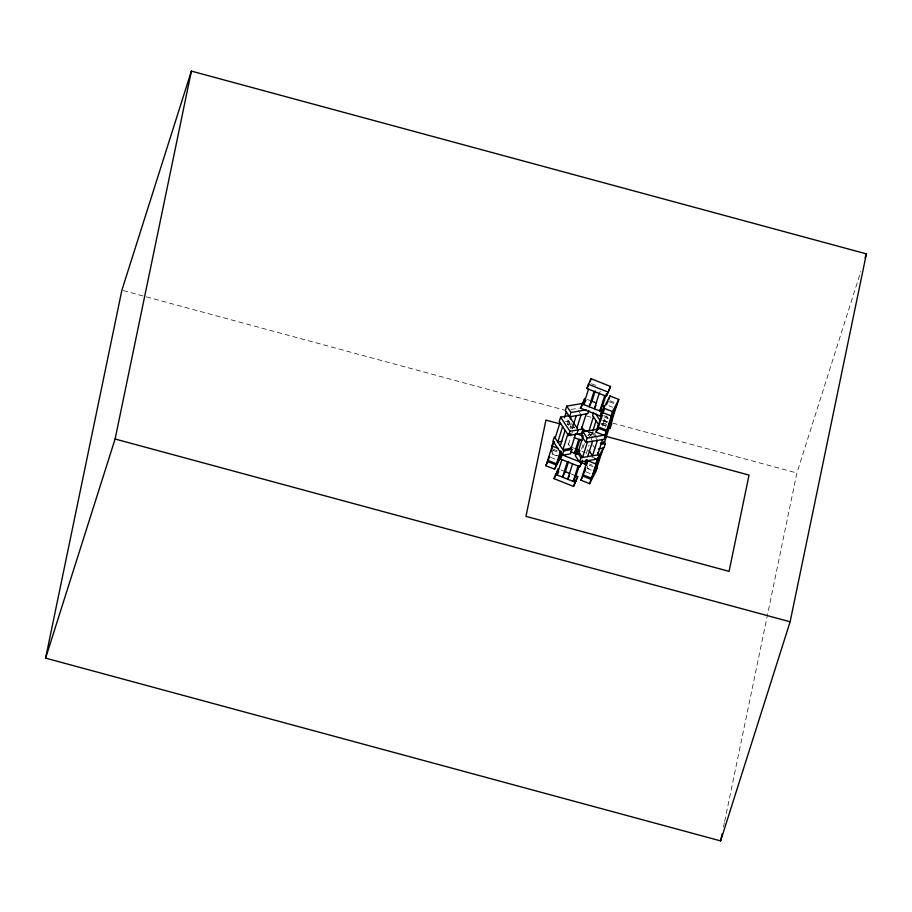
<?xml version="1.0" encoding="UTF-8"?>
<svg xmlns="http://www.w3.org/2000/svg" width="912" height="912" viewBox="0 0 912 912"><rect width="100%" height="100%" fill="white"/><g stroke="black" fill="none" stroke-linecap="round" stroke-linejoin="round"><path stroke-width="0.68" stroke-dasharray="4.56 3.42" d="M723.501 826.956L724.367 822.784M724.664 821.381L796.894 472.997L860.825 271.457M553.094 450.266L552.068 453.515L559.592 456.513M567.161 424.684L568.78 419.566M568.256 425.494L569.886 420.375M570.057 427.774L570.866 425.209M572.177 428.469L573.397 424.627M568.472 444.315L570.912 436.631M571.322 435.343L572.542 431.501M581.525 449.149L583.555 442.742M584.353 443.677L581.924 451.372L585.219 452.683M591.603 434.887L592.412 432.322M586.199 453.902L589.049 444.931M591.147 440.485L592.367 436.643M587.818 465.838L587.134 468.004L592.162 469.999M602.251 425.801L604.28 419.395M605.557 426.964L606.366 424.411M599.195 393.425L600.335 391.237M570.98 409.499L579.439 408.052M565.497 421.709L568.233 421.241M567.503 424.627L571.721 423.909M570.342 428.241L574.56 427.523M601.293 424.057L606.765 423.122M606.081 424.889L603.345 425.357L601.783 423.008M587.738 435.047L595.639 433.656M123.245 290.597L564.551 410.092M586.553 416.043L592.048 417.536M603.049 420.512L607.175 421.629M612.67 423.111L796.894 472.997M570.638 426.782L574.754 427.899M589.847 431.98L595.331 433.474M591.375 383.713L595.764 385.457M609.877 400.756L614.905 402.762M609.353 401.782L614.369 403.788M608.828 405.703L612.602 407.208M587.374 399.433L589.984 400.471M603.744 415.633L608.771 417.628M604.474 417.16L608.236 418.654M603.63 420.455L607.403 421.96M602.695 420.58L607.723 422.575M601.042 423.806L606.058 425.801M588.799 431.923L595.308 434.511M570.832 446.96L574.742 448.51M591.934 456.98L594.442 457.972M553.436 449.194L557.198 450.688M589.768 464.174L592.276 465.177M552.866 450.254L557.893 452.261M589.232 465.2L592.994 466.705M552.353 454.176L557.369 456.171M587.465 468.62L591.227 470.125M550.688 457.402L555.716 459.397M585.8 471.846L590.816 473.852M560.812 469.885L563.411 470.923M571.22 474.023L573.819 475.061M606.104 415.735L607.666 418.084M603.961 418.882L606.298 422.404M594.59 433.884L597.702 438.581M578.265 410.594L580.374 413.774M593.176 434.078L595.285 437.247M595.981 438.307L597.383 440.416M590.862 435.662L588.525 432.128L591.193 436.164M588.343 434.91L590.452 438.079M592.606 444.68L595.718 449.377M571.984 423.863L574.799 428.081M567.446 420.056L572.907 428.275M568.028 443.654L569.578 446.002"/><path stroke-width="1.37" d="M45.6 658.122L121.877 290.221L191.383 71.102L866.4 253.878L790.123 621.779L720.617 840.898L45.6 658.122L115.106 439.003L191.383 71.102M720.617 840.898L722.065 833.933M568.826 415.735L560.606 417.137L559.227 421.458L568.575 435.548L576.794 434.146L578.174 429.826L565.36 410.457L566.728 406.125L583.589 403.264M560.846 457.003L554.542 469.167L545.764 465.679L549.651 456.49M558.281 448.476L552.011 445.979L553.379 441.659M552.547 444.953L547.667 460.321L556.445 463.82L560.515 451.007M555.146 438.022L560.025 422.644M551.065 451.782L552.284 447.94M564.46 417.878L566.489 411.472M562.647 426.611L557.779 441.978L561.883 441.283M560.264 445.717L565.132 430.339M566.728 406.125L570.935 412.475L569.567 416.795L587.818 413.683L588.856 410.446M554.542 469.167L561.655 453.754M570.296 419.098L571.106 416.533M558.224 460.4L561.062 451.429M559.877 457.174L561.507 452.044M575.13 475.574L577.729 476.611L573.523 486.415L553.994 478.64L558.201 468.848L557.175 472.085M582.608 461.244L579.77 466.716L560.242 458.941L561.872 453.766M562.328 455.248L563.707 450.927L554.359 436.825L552.98 441.157L562.328 455.248L570.547 453.845L571.915 449.525L570.365 447.176M568.575 435.548L569.954 431.228L560.606 417.137M561.895 459.602L557.015 474.97L558.714 471.686M573.397 424.627L576.236 415.655M600.324 409.454L602.923 410.491L600.085 415.963L580.568 408.188L584.774 398.396L583.748 401.645M586.815 388.501L591.022 378.697L610.55 386.46L606.343 396.264L586.815 388.501L588.514 385.217M589.996 381.946L591.022 378.697M588.536 389.185L583.657 404.563L585.926 400.186M577.011 427.637L581.069 414.823M575.575 434.18L571.106 448.282L562.886 449.673L567.766 434.306L570.502 433.838M567.389 461.78L562.51 477.158L565.349 471.686L568.598 461.438M581.332 429.324L586.211 413.957M574.321 453.503L578.789 439.413M594.031 391.373L589.152 406.741L591.979 401.269L595.24 391.02M581.548 426.941L582.95 429.062L581.571 433.382L574.549 434.579M579.998 439.071L576.749 449.32L574.48 453.697M572.565 463.832L567.686 479.21L569.384 475.927M579.53 450.95L576.726 451.429L575.347 455.749L579.553 462.088L597.816 458.975L599.184 454.655L597.782 452.546M598.42 429.096L582.973 431.729L581.594 436.05L585.8 442.388L604.063 439.288L605.431 434.956L587.18 438.068L585.8 442.388M583.213 435.788L578.333 451.155L582.54 457.493L587.419 442.126M599.195 393.425L594.328 408.793L596.026 405.509M593.655 412.338L592.618 415.587L598.853 424.981M588.97 430.92L593.438 416.83M578.048 466.021L573.169 481.399L576.008 475.927L579.257 465.667M579.553 462.088L580.933 457.767L576.726 451.429M573.523 486.415L577.729 476.611M579.77 466.716L582.278 460.195M592.811 431.045L596.072 420.797M604.69 395.603L599.811 410.981L602.65 405.509L606.309 393.973M580.944 462.452L584.854 464.003L586.222 459.682M600.085 415.963L604.303 406.159L601.692 405.122M606.343 396.264L610.55 386.46M600.837 414.185L602.216 409.864M587.681 456.627L592.549 441.248M589.619 483.656L590.987 479.336L597.292 467.172L595.924 471.493L589.619 483.656L580.841 480.168L585.356 469.76M604.861 435.617L606.229 431.296L612.533 419.132L611.165 423.453L604.861 435.617L596.072 432.117L598.557 424.525M618.781 399.433L612.476 411.597L603.698 408.097L610.003 395.933L618.781 399.433L617.413 403.754L611.108 415.918L602.33 412.429L604.303 406.159M587.248 460.674L582.768 474.776L591.557 478.264L598.204 459.477M602.889 411.358L598.01 426.725L606.799 430.225L611.678 414.846M584.546 471.356L585.766 467.503M586.576 464.949L587.795 461.107M600.187 422.028L602.228 415.621M603.037 413.056L604.257 409.214M608.965 399.182L610.003 395.933M597.383 440.416L592.515 455.795L589.004 450.505M597.645 454.917L602.524 439.55M595.867 463.957L597.246 459.637L603.539 447.473L602.171 451.805L595.867 463.957L587.089 460.469M611.108 415.918L612.476 411.597M591.557 478.264L596.437 462.897M608.566 426.805L613.445 411.426M594.989 471.618L599.868 456.251M610.231 423.578L615.11 408.2M609.398 427.09L604.519 442.468L600.415 443.164M596.767 468.198L601.635 452.831M611.998 420.158L616.877 404.78M603.755 441.305L605.306 443.654L603.938 447.974L598.466 448.909M607.449 428.743L610.185 428.275L611.564 423.955L610.003 421.606M865.112 257.925L866.4 253.878M552.011 445.979L554.314 441.533M545.764 465.679L547.656 462.031M580.568 408.188L583.406 402.716M560.242 458.941L562.51 454.564M553.994 478.64L556.833 473.168M602.33 412.429L604.211 408.77M606.32 404.711L608.099 401.291M599.788 423.305L597.451 427.796L606.229 431.296M596.072 432.117L597.964 428.469M584.854 464.003L587.123 459.625M580.841 480.168L583.361 475.3M570.935 412.475L586.382 409.841M608.817 424.422L611.564 423.955M569.954 431.228L582.95 429.062M601.202 444.349L605.306 443.654M563.707 450.927L571.915 449.525M580.933 457.767L599.184 454.655M561.028 424.183L545.935 420.09L525.973 516.363L729.076 571.357L749.037 475.084L606.309 436.438M582.985 430.122L587.1 431.239M115.106 439.003L790.123 621.779M588.183 384.169L607.711 391.943M591.284 400.984L596.494 403.058M581.936 403.868L601.464 411.631M582.289 429.335L587.499 431.399M576.851 433.77L582.061 435.845M574.184 437.578L581.993 440.678M576.042 449.023L579.952 450.585M594.727 458.645L597.246 459.637M570.958 451.736L577.467 454.324M561.621 454.621L581.138 462.384M547.132 461.347L555.921 464.846M582.209 475.836L590.987 479.336M564.71 471.436L569.92 473.51M573.751 479.906L576.361 480.932M555.374 474.32L574.891 482.083M608.635 425.927L610.185 428.275M595.547 413.615L600.221 420.66M582.973 431.729L587.18 438.068"/></g></svg>
